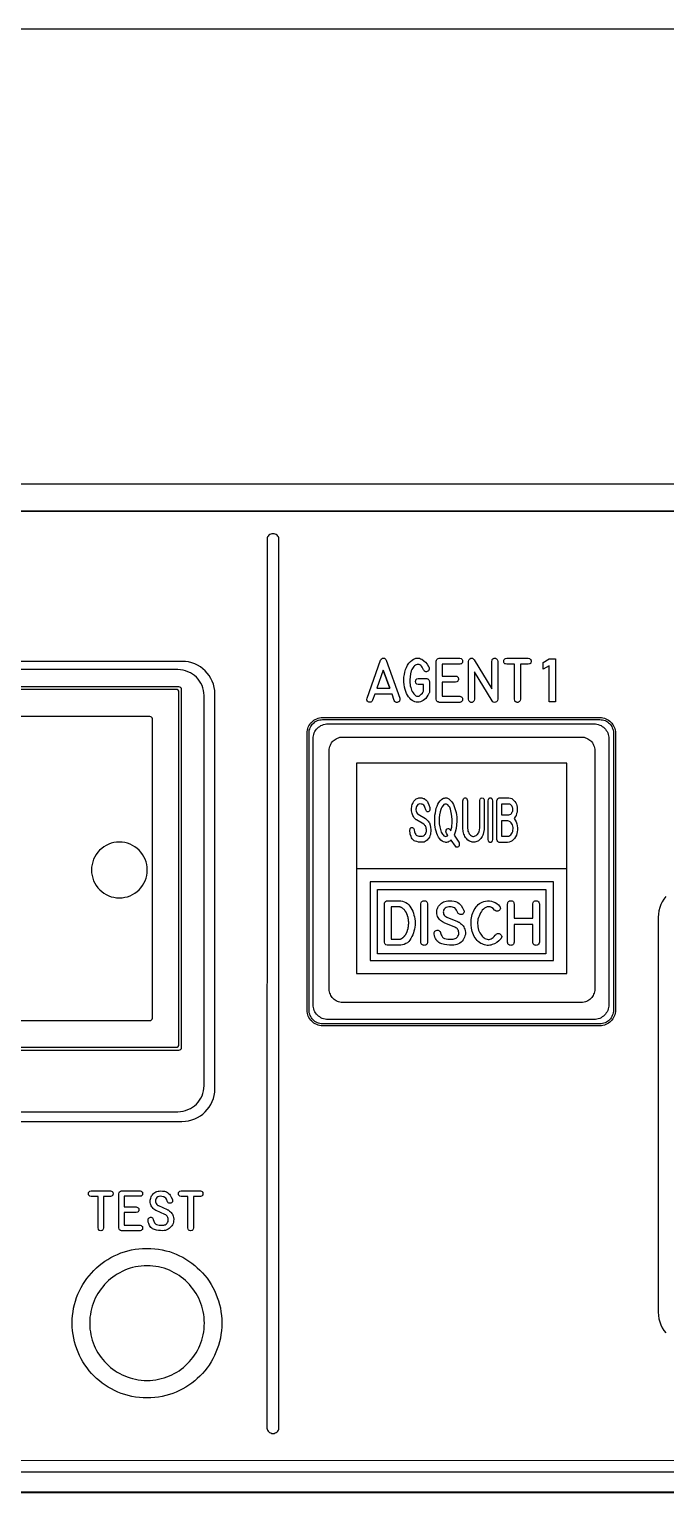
# Model space of a CAD drawing. Extents: x 361 to 684, y 82 to 686.
# Drawn here: x 539 to 587.4, y 574.2 to 685.6 of the extents above; entities that cross this region are included whole.
import ezdxf

# ---------------------------------------------------------------- set-up
doc = ezdxf.new("R2010")
doc.units = 0
for name, color, linetype in [('_BACKPANEL', 5, 'CONTINUOUS'), ('_ENGRAVING', 105, 'CONTINUOUS'), ('_LABELS', 30, 'CONTINUOUS'), ('_TOPLAYER', 1, 'CONTINUOUS')]:
    doc.layers.add(name, color=color, linetype=linetype)

msp = doc.modelspace()

# ---------------------------------------------------------------- linework, layer by layer
at = {"layer": '_BACKPANEL'}
for points in [[(361.5, 685.6), (361.5, 682.14), (361.5, 675.22), (361.5, 661.38), (361.5, 657.92), (361.5, 651), (683.83, 651), (683.83, 657.92), (683.83, 661.38), (683.83, 675.22), (683.83, 682.14), (683.83, 685.6)], [(683.84, 648.93), (683.84, 644.26), (683.84, 634.92), (683.84, 625.58), (683.84, 583.57), (683.84, 574.23), (361.5, 574.23), (361.5, 583.57), (361.5, 625.58), (361.5, 634.92), (361.5, 644.26), (361.5, 648.93)], [(498.84, 610.34), (498.85, 610.27), (498.89, 610.22), (498.95, 610.18), (499.02, 610.17), (548.15, 610.17), (548.23, 610.18), (548.28, 610.22), (548.32, 610.27), (548.34, 610.34), (548.34, 633.13), (548.32, 633.2), (548.28, 633.25), (548.23, 633.28), (548.15, 633.3), (499.02, 633.3), (498.95, 633.28), (498.89, 633.25), (498.85, 633.2), (498.84, 633.13)], [(561.29, 633.07), (582.39, 633.07), (582.49, 633.06), (582.59, 633.05), (582.69, 633.02), (582.79, 632.99), (582.88, 632.95), (582.96, 632.89), (583.04, 632.83), (583.11, 632.77), (583.18, 632.7), (583.24, 632.62), (583.29, 632.53), (583.33, 632.44), (583.37, 632.35), (583.39, 632.25), (583.41, 632.15), (583.41, 632.04), (583.41, 610.95), (583.41, 610.84), (583.39, 610.74), (583.37, 610.64), (583.33, 610.55), (583.29, 610.46), (583.24, 610.37), (583.18, 610.29), (583.11, 610.22), (583.04, 610.15), (582.96, 610.09), (582.88, 610.04), (582.79, 610), (582.69, 609.96), (582.59, 609.94), (582.49, 609.92), (582.39, 609.92), (561.29, 609.92), (561.18, 609.92), (561.08, 609.94), (560.98, 609.96), (560.89, 610), (560.8, 610.04), (560.71, 610.09), (560.64, 610.15), (560.56, 610.22), (560.5, 610.29), (560.44, 610.37), (560.39, 610.46), (560.34, 610.55), (560.31, 610.64), (560.28, 610.74), (560.27, 610.84), (560.26, 610.95), (560.26, 632.04), (560.27, 632.15), (560.28, 632.25), (560.31, 632.35), (560.34, 632.44), (560.39, 632.53), (560.44, 632.62), (560.5, 632.7), (560.56, 632.77), (560.64, 632.83), (560.71, 632.89), (560.8, 632.95), (560.89, 632.99), (560.98, 633.02), (561.08, 633.05), (561.18, 633.06)], [(552.3, 587.14), (552.29, 587.36), (552.28, 587.58), (552.25, 587.8), (552.21, 588.02), (552.16, 588.23), (552.1, 588.44), (552.03, 588.64), (551.95, 588.84), (551.87, 589.03), (551.77, 589.22), (551.67, 589.4), (551.55, 589.58), (551.43, 589.75), (551.3, 589.91), (551.16, 590.07), (551.02, 590.22), (550.87, 590.37), (550.71, 590.51), (550.54, 590.63), (550.37, 590.76), (550.2, 590.87), (550.01, 590.97), (549.83, 591.07), (549.63, 591.16), (549.43, 591.24), (549.23, 591.31), (549.02, 591.36), (548.81, 591.41), (548.6, 591.45), (548.38, 591.48), (548.16, 591.5), (547.93, 591.5), (547.71, 591.5), (547.49, 591.48), (547.27, 591.45), (547.06, 591.41), (546.84, 591.36), (546.64, 591.31), (546.43, 591.24), (546.24, 591.16), (546.04, 591.07), (545.86, 590.97), (545.67, 590.87), (545.5, 590.76), (545.32, 590.63), (545.16, 590.51), (545, 590.37), (544.85, 590.22), (544.71, 590.07), (544.57, 589.91), (544.44, 589.75), (544.32, 589.58), (544.2, 589.4), (544.1, 589.22), (544, 589.03), (543.92, 588.84), (543.84, 588.64), (543.77, 588.44), (543.71, 588.23), (543.66, 588.02), (543.62, 587.8), (543.59, 587.59), (543.58, 587.36), (543.57, 587.14), (543.58, 586.92), (543.59, 586.69), (543.62, 586.48), (543.66, 586.26), (543.71, 586.05), (543.77, 585.84), (543.84, 585.64), (543.92, 585.44), (544, 585.25), (544.1, 585.06), (544.2, 584.88), (544.32, 584.7), (544.44, 584.53), (544.57, 584.37), (544.71, 584.21), (544.85, 584.06), (545, 583.91), (545.16, 583.77), (545.32, 583.64), (545.5, 583.52), (545.67, 583.41), (545.86, 583.3), (546.04, 583.21), (546.24, 583.12), (546.43, 583.04), (546.64, 582.97), (546.84, 582.92), (547.06, 582.87), (547.27, 582.83), (547.49, 582.8), (547.71, 582.78), (547.93, 582.78), (548.16, 582.78), (548.38, 582.8), (548.6, 582.83), (548.81, 582.87), (549.02, 582.92), (549.23, 582.97), (549.43, 583.04), (549.63, 583.12), (549.83, 583.21), (550.01, 583.3), (550.2, 583.41), (550.37, 583.52), (550.54, 583.64), (550.71, 583.77), (550.87, 583.91), (551.02, 584.06), (551.16, 584.21), (551.3, 584.37), (551.43, 584.53), (551.55, 584.7), (551.66, 584.88), (551.77, 585.06), (551.87, 585.25), (551.95, 585.44), (552.03, 585.64), (552.1, 585.84), (552.16, 586.05), (552.21, 586.26), (552.25, 586.48), (552.27, 586.69), (552.29, 586.92), (552.3, 587.14)]]:
    msp.add_lwpolyline(points, close=True, dxfattribs=at)
at = {"layer": '_ENGRAVING'}
for points in [[(557.52, 647.21), (557.52, 647.21), (557.43, 647.2), (557.34, 647.18), (557.27, 647.14), (557.2, 647.09), (557.15, 647.03), (557.1, 646.97), (557.08, 646.89), (557.07, 646.81), (557.07, 646.81), (557.06, 579.14), (557.06, 579.14), (557.07, 579.06), (557.1, 578.99), (557.14, 578.92), (557.19, 578.86), (557.26, 578.81), (557.34, 578.78), (557.42, 578.75), (557.51, 578.74), (557.51, 578.74), (557.6, 578.75), (557.69, 578.78), (557.76, 578.81), (557.83, 578.86), (557.88, 578.92), (557.93, 578.99), (557.95, 579.06), (557.96, 579.14), (557.96, 579.14), (557.97, 646.81), (557.97, 646.81), (557.96, 646.89), (557.93, 646.97), (557.89, 647.03), (557.84, 647.09), (557.77, 647.14), (557.69, 647.18), (557.61, 647.2)], [(564.67, 634.7), (565.19, 636.14), (565.7, 637.59), (565.74, 637.65), (565.78, 637.7), (565.84, 637.73), (565.91, 637.74), (565.99, 637.73), (566.05, 637.7), (566.09, 637.65), (566.13, 637.59), (567.16, 634.69), (567.17, 634.58), (567.16, 634.54), (567.15, 634.5), (567.13, 634.46), (567.1, 634.43), (567.06, 634.41), (567.02, 634.39), (566.97, 634.38), (566.93, 634.37), (566.89, 634.38), (566.85, 634.39), (566.82, 634.41), (566.79, 634.44), (566.73, 634.53), (566.57, 635), (565.26, 635), (565.09, 634.54), (565.04, 634.45), (565.01, 634.42), (564.97, 634.4), (564.93, 634.39), (564.89, 634.39), (564.85, 634.39), (564.8, 634.4), (564.76, 634.42), (564.72, 634.45), (564.69, 634.48), (564.67, 634.51), (564.66, 634.55), (564.66, 634.6)], [(568.57, 635.73), (568.56, 635.73), (568.47, 635.76), (568.44, 635.78), (568.41, 635.8), (568.39, 635.84), (568.38, 635.87), (568.36, 635.96), (568.38, 636.05), (568.39, 636.09), (568.41, 636.12), (568.44, 636.15), (568.47, 636.17), (568.56, 636.19), (568.57, 636.19), (568.59, 636.19), (569.18, 636.19), (569.23, 636.19), (569.27, 636.18), (569.31, 636.16), (569.34, 636.13), (569.37, 636.09), (569.39, 636.05), (569.4, 636.01), (569.41, 635.96), (569.41, 635.13), (569.39, 635.09), (569.38, 635.06), (569.37, 635.04), (569.35, 635.01), (569.34, 634.99), (569.33, 634.96), (569.32, 634.94), (569.3, 634.92), (569.22, 634.79), (569.14, 634.68), (569.05, 634.59), (568.95, 634.51), (568.85, 634.46), (568.75, 634.42), (568.64, 634.39), (568.53, 634.39), (568.41, 634.4), (568.3, 634.42), (568.2, 634.47), (568.1, 634.53), (568.01, 634.6), (567.92, 634.69), (567.83, 634.8), (567.75, 634.92), (567.68, 635.05), (567.62, 635.2), (567.57, 635.36), (567.53, 635.54), (567.5, 635.73), (567.48, 635.92), (567.48, 636.11), (567.48, 636.3), (567.51, 636.49), (567.54, 636.68), (567.59, 636.87), (567.66, 637.04), (567.74, 637.21), (567.85, 637.36), (567.97, 637.49), (568.11, 637.6), (568.2, 637.66), (568.29, 637.7), (568.38, 637.73), (568.47, 637.74), (568.56, 637.74), (568.65, 637.73), (568.74, 637.7), (568.83, 637.66), (568.99, 637.55), (569.13, 637.43), (569.25, 637.28), (569.35, 637.11), (569.36, 637.09), (569.37, 637.06), (569.39, 637.04), (569.4, 636.96), (569.4, 636.9), (569.38, 636.84), (569.34, 636.78), (569.3, 636.74), (569.25, 636.72), (569.19, 636.71), (569.14, 636.71), (569.09, 636.73), (569.04, 636.76), (569.01, 636.8), (568.97, 636.85), (568.92, 636.96), (568.87, 637.05), (568.82, 637.13), (568.76, 637.19), (568.69, 637.23), (568.63, 637.26), (568.56, 637.27), (568.49, 637.26), (568.42, 637.24), (568.35, 637.21), (568.29, 637.16), (568.23, 637.11), (568.17, 637.04), (568.13, 636.96), (568.08, 636.87), (568.04, 636.77), (567.98, 636.55), (567.94, 636.33), (567.92, 636.1), (567.93, 635.86), (567.94, 635.74), (567.96, 635.63), (567.99, 635.52), (568.02, 635.41), (568.06, 635.31), (568.11, 635.21), (568.17, 635.11), (568.24, 635.02), (568.33, 634.92), (568.38, 634.88), (568.43, 634.86), (568.48, 634.84), (568.53, 634.84), (568.58, 634.84), (568.63, 634.86), (568.72, 634.92), (568.8, 634.99), (568.88, 635.08), (568.94, 635.2), (568.96, 635.23), (568.96, 635.73)], [(571.72, 637.28), (570.38, 637.28), (570.38, 636.38), (571.4, 636.38), (571.5, 636.36), (571.54, 636.33), (571.57, 636.31), (571.6, 636.28), (571.61, 636.24), (571.62, 636.2), (571.63, 636.15), (571.62, 636.1), (571.61, 636.06), (571.59, 636.02), (571.57, 635.99), (571.54, 635.97), (571.5, 635.95), (571.4, 635.92), (570.38, 635.92), (570.38, 634.84), (571.72, 634.84), (571.82, 634.81), (571.85, 634.79), (571.89, 634.77), (571.91, 634.74), (571.93, 634.7), (571.94, 634.66), (571.94, 634.61), (571.94, 634.56), (571.93, 634.52), (571.91, 634.49), (571.89, 634.45), (571.85, 634.43), (571.82, 634.41), (571.72, 634.38), (570.16, 634.38), (570.07, 634.41), (570.03, 634.43), (570, 634.45), (569.98, 634.48), (569.96, 634.52), (569.93, 634.61), (569.93, 637.51), (569.96, 637.6), (569.98, 637.64), (570, 637.67), (570.04, 637.7), (570.07, 637.72), (570.16, 637.74), (571.72, 637.74), (571.82, 637.72), (571.85, 637.7), (571.89, 637.67), (571.91, 637.64), (571.93, 637.6), (571.94, 637.56), (571.94, 637.51), (571.94, 637.46), (571.93, 637.41), (571.91, 637.38), (571.89, 637.34), (571.85, 637.32), (571.81, 637.3)], [(574.61, 634.61), (574.6, 634.53), (574.57, 634.47), (574.52, 634.42), (574.45, 634.39), (574.37, 634.38), (574.3, 634.39), (574.24, 634.43), (574.19, 634.49), (572.84, 636.69), (572.84, 634.61), (572.82, 634.51), (572.79, 634.47), (572.77, 634.44), (572.74, 634.41), (572.7, 634.39), (572.66, 634.38), (572.62, 634.38), (572.57, 634.38), (572.53, 634.39), (572.49, 634.41), (572.46, 634.44), (572.44, 634.47), (572.42, 634.51), (572.39, 634.61), (572.39, 637.5), (572.41, 637.58), (572.44, 637.64), (572.5, 637.69), (572.56, 637.73), (572.63, 637.74), (572.7, 637.73), (572.75, 637.69), (572.81, 637.62), (574.16, 635.41), (574.16, 637.5), (574.18, 637.6), (574.2, 637.64), (574.23, 637.68), (574.26, 637.7), (574.3, 637.72), (574.34, 637.73), (574.39, 637.73), (574.44, 637.73), (574.48, 637.72), (574.52, 637.7), (574.55, 637.67), (574.57, 637.64), (574.59, 637.6), (574.61, 637.5)], [(575.89, 634.61), (575.89, 637.28), (575.3, 637.28), (575.2, 637.3), (575.16, 637.32), (575.13, 637.34), (575.1, 637.37), (575.09, 637.41), (575.08, 637.46), (575.07, 637.51), (575.08, 637.56), (575.09, 637.6), (575.1, 637.64), (575.13, 637.67), (575.16, 637.7), (575.2, 637.72), (575.3, 637.74), (576.93, 637.74), (577.03, 637.72), (577.06, 637.7), (577.09, 637.67), (577.12, 637.64), (577.14, 637.6), (577.15, 637.56), (577.15, 637.51), (577.15, 637.46), (577.14, 637.41), (577.12, 637.37), (577.1, 637.34), (577.06, 637.32), (577.03, 637.3), (576.93, 637.28), (576.34, 637.28), (576.34, 634.61), (576.31, 634.51), (576.29, 634.47), (576.26, 634.44), (576.23, 634.41), (576.19, 634.39), (576.15, 634.38), (576.1, 634.38), (576.06, 634.39), (576.01, 634.4), (575.98, 634.41), (575.95, 634.44), (575.92, 634.47), (575.91, 634.51)], [(579.02, 634.43), (578.53, 634.43), (578.53, 637.17), (578.07, 636.91), (578.07, 637.41), (578.53, 637.7), (579.02, 637.7)], [(566.4, 635.46), (565.91, 636.83), (565.42, 635.46)], [(565.91, 636.83), (566.4, 635.46)], [(561.3, 633.22), (582.38, 633.22), (582.5, 633.22), (582.62, 633.2), (582.73, 633.17), (582.84, 633.13), (582.94, 633.08), (583.04, 633.02), (583.13, 632.95), (583.22, 632.87), (583.29, 632.79), (583.36, 632.7), (583.42, 632.6), (583.47, 632.5), (583.51, 632.39), (583.54, 632.27), (583.56, 632.15), (583.57, 632.03), (583.57, 610.96), (583.56, 610.83), (583.54, 610.72), (583.51, 610.6), (583.47, 610.49), (583.42, 610.39), (583.36, 610.29), (583.29, 610.2), (583.22, 610.11), (583.13, 610.04), (583.04, 609.97), (582.94, 609.91), (582.84, 609.86), (582.73, 609.82), (582.62, 609.79), (582.5, 609.77), (582.38, 609.77), (561.3, 609.77), (561.18, 609.77), (561.06, 609.79), (560.94, 609.82), (560.84, 609.86), (560.73, 609.91), (560.63, 609.97), (560.54, 610.04), (560.46, 610.11), (560.38, 610.2), (560.31, 610.29), (560.25, 610.39), (560.2, 610.49), (560.16, 610.6), (560.13, 610.72), (560.12, 610.83), (560.11, 610.96), (560.11, 632.03), (560.12, 632.15), (560.13, 632.27), (560.16, 632.39), (560.2, 632.5), (560.25, 632.6), (560.31, 632.7), (560.38, 632.79), (560.46, 632.87), (560.54, 632.95), (560.63, 633.02), (560.73, 633.08), (560.84, 633.13), (560.94, 633.17), (561.06, 633.2), (561.18, 633.22)], [(561.71, 632.74), (581.92, 632.74), (582.04, 632.74), (582.15, 632.72), (582.26, 632.69), (582.37, 632.65), (582.47, 632.61), (582.56, 632.55), (582.65, 632.48), (582.73, 632.41), (582.81, 632.33), (582.87, 632.24), (582.93, 632.15), (582.98, 632.05), (583.01, 631.94), (583.04, 631.83), (583.06, 631.72), (583.07, 631.6), (583.07, 611.39), (583.06, 611.27), (583.04, 611.16), (583.01, 611.05), (582.98, 610.94), (582.93, 610.84), (582.87, 610.75), (582.81, 610.66), (582.73, 610.58), (582.65, 610.5), (582.56, 610.44), (582.47, 610.38), (582.37, 610.33), (582.26, 610.3), (582.15, 610.27), (582.04, 610.25), (581.92, 610.24), (561.71, 610.24), (561.59, 610.25), (561.48, 610.27), (561.37, 610.3), (561.26, 610.33), (561.16, 610.38), (561.07, 610.44), (560.98, 610.5), (560.9, 610.58), (560.83, 610.66), (560.76, 610.75), (560.7, 610.84), (560.66, 610.94), (560.62, 611.05), (560.59, 611.16), (560.57, 611.27), (560.57, 611.39), (560.57, 631.6), (560.57, 631.72), (560.59, 631.83), (560.62, 631.94), (560.66, 632.05), (560.7, 632.15), (560.76, 632.24), (560.83, 632.33), (560.9, 632.41), (560.98, 632.48), (561.07, 632.55), (561.16, 632.61), (561.26, 632.65), (561.37, 632.69), (561.48, 632.72), (561.59, 632.74)], [(544.22, 594.38), (544.22, 596.78), (543.68, 596.78), (543.59, 596.8), (543.56, 596.82), (543.53, 596.84), (543.51, 596.87), (543.49, 596.91), (543.48, 596.99), (543.49, 597.07), (543.51, 597.11), (543.53, 597.14), (543.56, 597.16), (543.59, 597.18), (543.68, 597.2), (545.16, 597.2), (545.24, 597.18), (545.28, 597.16), (545.31, 597.14), (545.33, 597.11), (545.34, 597.08), (545.36, 596.99), (545.34, 596.9), (545.33, 596.87), (545.31, 596.84), (545.28, 596.82), (545.24, 596.8), (545.16, 596.78), (544.62, 596.78), (544.62, 594.38), (544.6, 594.29), (544.58, 594.25), (544.55, 594.22), (544.53, 594.2), (544.49, 594.18), (544.41, 594.17), (544.33, 594.18), (544.3, 594.2), (544.27, 594.22), (544.25, 594.25), (544.23, 594.29)], [(547.4, 596.79), (546.2, 596.79), (546.2, 595.98), (547.11, 595.98), (547.2, 595.95), (547.27, 595.91), (547.29, 595.88), (547.31, 595.85), (547.32, 595.77), (547.31, 595.69), (547.29, 595.65), (547.27, 595.62), (547.2, 595.58), (547.11, 595.56), (546.2, 595.56), (546.2, 594.59), (547.4, 594.59), (547.49, 594.56), (547.55, 594.52), (547.58, 594.49), (547.59, 594.46), (547.6, 594.38), (547.59, 594.3), (547.58, 594.26), (547.55, 594.24), (547.49, 594.19), (547.4, 594.17), (546, 594.17), (545.91, 594.19), (545.85, 594.23), (545.81, 594.3), (545.79, 594.38), (545.79, 596.99), (545.81, 597.08), (545.85, 597.14), (545.92, 597.18), (546, 597.2), (547.4, 597.2), (547.49, 597.18), (547.52, 597.16), (547.55, 597.14), (547.58, 597.11), (547.59, 597.08), (547.6, 596.99), (547.59, 596.91), (547.57, 596.87), (547.55, 596.84), (547.52, 596.82), (547.49, 596.8)], [(549.47, 595.78), (549.49, 595.77), (549.52, 595.76), (549.54, 595.75), (549.56, 595.73), (549.59, 595.72), (549.65, 595.67), (549.72, 595.61), (549.77, 595.55), (549.82, 595.49), (549.86, 595.42), (549.89, 595.35), (549.92, 595.27), (549.94, 595.18), (549.96, 595.05), (549.95, 594.91), (549.94, 594.81), (549.91, 594.72), (549.87, 594.63), (549.81, 594.54), (549.75, 594.46), (549.68, 594.39), (549.61, 594.33), (549.53, 594.28), (549.43, 594.23), (549.34, 594.2), (549.24, 594.18), (549.14, 594.17), (548.97, 594.18), (548.81, 594.2), (548.65, 594.22), (548.5, 594.26), (548.42, 594.29), (548.35, 594.32), (548.29, 594.37), (548.23, 594.42), (548.18, 594.49), (548.13, 594.56), (548.09, 594.64), (548.06, 594.73), (548.03, 594.83), (548.01, 594.94), (548.01, 594.99), (548.01, 595.04), (548.03, 595.08), (548.06, 595.13), (548.1, 595.16), (548.15, 595.18), (548.19, 595.19), (548.25, 595.19), (548.3, 595.17), (548.34, 595.14), (548.38, 595.1), (548.41, 595.04), (548.41, 595.03), (548.45, 594.89), (548.51, 594.77), (548.54, 594.73), (548.57, 594.69), (548.61, 594.67), (548.65, 594.65), (548.75, 594.62), (548.86, 594.6), (548.99, 594.59), (549.14, 594.59), (549.2, 594.59), (549.27, 594.61), (549.32, 594.63), (549.38, 594.66), (549.42, 594.7), (549.46, 594.74), (549.5, 594.8), (549.53, 594.86), (549.54, 594.92), (549.55, 594.99), (549.55, 595.05), (549.54, 595.11), (549.52, 595.18), (549.49, 595.23), (549.46, 595.29), (549.41, 595.33), (549.37, 595.37), (549.3, 595.4), (548.63, 595.7), (548.61, 595.71), (548.53, 595.76), (548.46, 595.81), (548.4, 595.87), (548.34, 595.93), (548.3, 595.99), (548.26, 596.06), (548.22, 596.14), (548.2, 596.22), (548.18, 596.31), (548.17, 596.4), (548.17, 596.49), (548.19, 596.58), (548.21, 596.66), (548.24, 596.74), (548.28, 596.82), (548.34, 596.9), (548.4, 596.97), (548.46, 597.03), (548.53, 597.08), (548.61, 597.12), (548.68, 597.16), (548.77, 597.18), (548.86, 597.19), (548.95, 597.2), (549.11, 597.19), (549.26, 597.17), (549.33, 597.15), (549.41, 597.12), (549.49, 597.07), (549.57, 597.01), (549.63, 596.95), (549.69, 596.88), (549.78, 596.72), (549.86, 596.55), (549.87, 596.51), (549.88, 596.44), (549.86, 596.38), (549.82, 596.32), (549.79, 596.3), (549.75, 596.27), (549.71, 596.26), (549.67, 596.26), (549.63, 596.26), (549.58, 596.28), (549.55, 596.3), (549.52, 596.34), (549.49, 596.38), (549.41, 596.56), (549.36, 596.64), (549.29, 596.71), (549.23, 596.74), (549.16, 596.76), (549.07, 596.78), (548.93, 596.79), (548.84, 596.77), (548.76, 596.74), (548.69, 596.69), (548.64, 596.61), (548.61, 596.56), (548.59, 596.5), (548.58, 596.44), (548.58, 596.37), (548.6, 596.29), (548.63, 596.23), (548.68, 596.17), (548.73, 596.12), (548.75, 596.11), (548.76, 596.1), (548.78, 596.09), (548.8, 596.08)], [(551.05, 594.38), (551.05, 596.78), (550.52, 596.78), (550.43, 596.8), (550.4, 596.82), (550.37, 596.84), (550.35, 596.87), (550.33, 596.91), (550.32, 596.99), (550.33, 597.07), (550.35, 597.11), (550.37, 597.14), (550.4, 597.16), (550.43, 597.18), (550.52, 597.2), (551.99, 597.2), (552.08, 597.18), (552.12, 597.16), (552.14, 597.14), (552.17, 597.11), (552.18, 597.08), (552.19, 596.99), (552.18, 596.9), (552.17, 596.87), (552.14, 596.84), (552.12, 596.82), (552.08, 596.8), (551.99, 596.78), (551.46, 596.78), (551.46, 594.38), (551.44, 594.29), (551.42, 594.25), (551.39, 594.22), (551.36, 594.2), (551.33, 594.18), (551.25, 594.17), (551.17, 594.18), (551.14, 594.2), (551.11, 594.22), (551.09, 594.25), (551.07, 594.29)]]:
    msp.add_lwpolyline(points, close=True, dxfattribs=at)
for points in [[(497.08, 602.48), (550.59, 602.48), (550.85, 602.5), (551.1, 602.53), (551.34, 602.6), (551.57, 602.68), (551.78, 602.78), (551.99, 602.91), (552.18, 603.05), (552.36, 603.21), (552.52, 603.39), (552.67, 603.58), (552.79, 603.78), (552.9, 604), (552.98, 604.23), (553.04, 604.47), (553.08, 604.71), (553.09, 604.97), (553.09, 635.02), (553.08, 635.27), (553.04, 635.52), (552.98, 635.76), (552.9, 635.99), (552.79, 636.2), (552.67, 636.41), (552.52, 636.6), (552.36, 636.78), (552.18, 636.94), (551.99, 637.08), (551.78, 637.2), (551.57, 637.31), (551.34, 637.39), (551.1, 637.45), (550.85, 637.49), (550.59, 637.5), (497.08, 637.5)], [(497.27, 603.23), (550.27, 603.23), (550.48, 603.24), (550.68, 603.27), (550.87, 603.32), (551.05, 603.39), (551.23, 603.47), (551.39, 603.57), (551.55, 603.68), (551.69, 603.81), (551.82, 603.95), (551.93, 604.1), (552.03, 604.27), (552.12, 604.44), (552.18, 604.62), (552.23, 604.81), (552.26, 605), (552.27, 605.21), (552.27, 634.89), (552.26, 635.1), (552.23, 635.29), (552.18, 635.48), (552.12, 635.66), (552.03, 635.83), (551.93, 636), (551.82, 636.15), (551.69, 636.29), (551.55, 636.42), (551.39, 636.53), (551.23, 636.63), (551.05, 636.71), (550.87, 636.78), (550.68, 636.83), (550.48, 636.86), (550.27, 636.87), (497.27, 636.87)], [(587.4, 619.6), (587.26, 619.41), (587.13, 619.2), (587.03, 618.99), (586.94, 618.76), (586.88, 618.52), (586.85, 618.27), (586.83, 618.02), (586.83, 587.97), (586.85, 587.71), (586.88, 587.47), (586.94, 587.23), (587.03, 587), (587.13, 586.78), (587.26, 586.58), (587.4, 586.39)], [(514.32, 576.69), (678.32, 576.7), (678.41, 576.69), (678.49, 576.67), (678.57, 576.62), (678.63, 576.57), (678.69, 576.5), (678.73, 576.43), (678.76, 576.34), (678.77, 576.25), (678.76, 576.16), (678.73, 576.08), (678.69, 576), (678.63, 575.93), (678.57, 575.88), (678.49, 575.84), (678.41, 575.81), (678.32, 575.8), (514.32, 575.79)]]:
    msp.add_lwpolyline(points, dxfattribs=at)
at = {"layer": '_LABELS'}
for points in [[(496.81, 608.33, 0.414214), (497.01, 608.13), (550.16, 608.13, 0.414214), (550.36, 608.33), (550.36, 635.16, 0.414214), (550.16, 635.36), (497.01, 635.36, 0.414214), (496.81, 635.16)], [(545.83, 623.75, 0.414214), (543.71, 621.62, 0.414214), (545.83, 619.5, 0.414214), (547.95, 621.62, 0.414214)]]:
    msp.add_lwpolyline(points, format="xyb", close=True, dxfattribs=at)
for points in [[(579.88, 613.74), (579.88, 629.74), (563.88, 629.74), (563.88, 613.74)], [(569.12, 625.53), (569.14, 625.51), (569.16, 625.5), (569.18, 625.48), (569.2, 625.47), (569.22, 625.45), (569.28, 625.4), (569.33, 625.33), (569.37, 625.27), (569.41, 625.2), (569.47, 625.04), (569.51, 624.86), (569.53, 624.71), (569.52, 624.55), (569.51, 624.44), (569.49, 624.33), (569.45, 624.23), (569.41, 624.13), (569.36, 624.04), (569.3, 623.96), (569.24, 623.9), (569.17, 623.84), (569.09, 623.79), (569.01, 623.75), (568.93, 623.73), (568.85, 623.73), (568.71, 623.73), (568.58, 623.75), (568.45, 623.78), (568.32, 623.82), (568.26, 623.85), (568.2, 623.89), (568.15, 623.94), (568.1, 624), (568.06, 624.08), (568.02, 624.16), (567.96, 624.35), (567.94, 624.46), (567.92, 624.58), (567.92, 624.64), (567.92, 624.69), (567.94, 624.74), (567.96, 624.79), (568, 624.83), (568.03, 624.85), (568.07, 624.86), (568.12, 624.86), (568.16, 624.84), (568.2, 624.81), (568.22, 624.76), (568.25, 624.7), (568.25, 624.68), (568.28, 624.52), (568.33, 624.4), (568.38, 624.31), (568.42, 624.28), (568.45, 624.25), (568.53, 624.22), (568.62, 624.2), (568.73, 624.19), (568.85, 624.19), (568.9, 624.2), (568.96, 624.21), (569, 624.23), (569.05, 624.27), (569.08, 624.31), (569.12, 624.36), (569.15, 624.42), (569.17, 624.5), (569.19, 624.56), (569.19, 624.63), (569.19, 624.71), (569.18, 624.78), (569.17, 624.85), (569.14, 624.91), (569.11, 624.97), (569.08, 625.02), (569.04, 625.06), (568.99, 625.1), (568.43, 625.44), (568.42, 625.45), (568.35, 625.5), (568.29, 625.56), (568.24, 625.62), (568.2, 625.69), (568.16, 625.76), (568.12, 625.84), (568.1, 625.92), (568.08, 626.01), (568.06, 626.12), (568.05, 626.22), (568.06, 626.32), (568.07, 626.42), (568.08, 626.51), (568.11, 626.6), (568.15, 626.69), (568.19, 626.77), (568.24, 626.85), (568.29, 626.92), (568.35, 626.98), (568.41, 627.03), (568.48, 627.06), (568.55, 627.09), (568.62, 627.11), (568.69, 627.11), (568.83, 627.11), (568.95, 627.07), (569.01, 627.05), (569.07, 627.02), (569.14, 626.97), (569.2, 626.9), (569.26, 626.83), (569.3, 626.75), (569.38, 626.57), (569.45, 626.38), (569.46, 626.34), (569.46, 626.26), (569.45, 626.19), (569.42, 626.13), (569.39, 626.1), (569.36, 626.07), (569.33, 626.06), (569.29, 626.06), (569.25, 626.06), (569.22, 626.08), (569.19, 626.11), (569.16, 626.15), (569.14, 626.2), (569.07, 626.39), (569.03, 626.48), (568.98, 626.56), (568.92, 626.6), (568.87, 626.62), (568.79, 626.64), (568.68, 626.65), (568.61, 626.63), (568.54, 626.6), (568.48, 626.54), (568.44, 626.46), (568.41, 626.39), (568.4, 626.33), (568.39, 626.26), (568.39, 626.19), (568.41, 626.1), (568.43, 626.02), (568.47, 625.96), (568.52, 625.9), (568.53, 625.89), (568.54, 625.88), (568.56, 625.87), (568.57, 625.86)], [(571.5, 625.34), (571.48, 625.05), (571.44, 624.77), (571.38, 624.51), (571.29, 624.26), (571.65, 623.75), (571.67, 623.71), (571.69, 623.67), (571.69, 623.62), (571.69, 623.57), (571.69, 623.51), (571.67, 623.47), (571.65, 623.43), (571.62, 623.39), (571.56, 623.36), (571.51, 623.35), (571.45, 623.37), (571.4, 623.43), (571.06, 623.9), (571.05, 623.9), (571.04, 623.89), (570.97, 623.82), (570.9, 623.78), (570.84, 623.75), (570.78, 623.73), (570.72, 623.72), (570.66, 623.72), (570.62, 623.73), (570.49, 623.76), (570.38, 623.82), (570.28, 623.9), (570.19, 624.01), (570.11, 624.13), (570.04, 624.27), (569.98, 624.41), (569.93, 624.57), (569.89, 624.72), (569.86, 624.89), (569.84, 625.06), (569.83, 625.24), (569.82, 625.43), (569.83, 625.61), (569.84, 625.79), (569.87, 625.97), (569.9, 626.15), (569.94, 626.32), (570, 626.47), (570.06, 626.63), (570.14, 626.76), (570.23, 626.88), (570.33, 626.98), (570.44, 627.06), (570.5, 627.08), (570.56, 627.1), (570.62, 627.11), (570.68, 627.11), (570.73, 627.11), (570.79, 627.09), (570.84, 627.06), (570.9, 627.03), (571, 626.94), (571.09, 626.84), (571.18, 626.73), (571.25, 626.6), (571.31, 626.46), (571.36, 626.31), (571.41, 626.15), (571.44, 625.99), (571.47, 625.83), (571.49, 625.67), (571.5, 625.5)], [(573.58, 624.84), (573.58, 624.8), (573.58, 624.71), (573.54, 624.47), (573.51, 624.36), (573.48, 624.27), (573.44, 624.18), (573.39, 624.1), (573.34, 624.02), (573.28, 623.96), (573.15, 623.85), (573.09, 623.81), (573.02, 623.78), (572.95, 623.76), (572.88, 623.74), (572.82, 623.73), (572.74, 623.73), (572.67, 623.74), (572.61, 623.76), (572.54, 623.78), (572.47, 623.81), (572.35, 623.9), (572.23, 624.02), (572.17, 624.09), (572.12, 624.17), (572.08, 624.26), (572.04, 624.35), (572.02, 624.45), (571.99, 624.56), (571.97, 624.8), (571.97, 624.84), (571.97, 626.88), (571.98, 626.97), (572.02, 627.04), (572.06, 627.09), (572.11, 627.11), (572.17, 627.11), (572.23, 627.08), (572.27, 627.03), (572.3, 626.97), (572.31, 626.88), (572.31, 624.84), (572.33, 624.66), (572.35, 624.58), (572.38, 624.51), (572.41, 624.44), (572.45, 624.37), (572.5, 624.32), (572.55, 624.27), (572.61, 624.23), (572.66, 624.2), (572.72, 624.18), (572.78, 624.18), (572.84, 624.19), (572.9, 624.21), (572.96, 624.24), (573.02, 624.29), (573.07, 624.33), (573.12, 624.39), (573.16, 624.45), (573.19, 624.52), (573.23, 624.67), (573.25, 624.84), (573.25, 626.88), (573.25, 626.92), (573.27, 627.01), (573.31, 627.07), (573.33, 627.09), (573.36, 627.1), (573.43, 627.11), (573.5, 627.09), (573.52, 627.07), (573.55, 627.04), (573.57, 626.97), (573.58, 626.88)], [(574.22, 623.95), (574.19, 623.85), (574.16, 623.77), (574.14, 623.75), (574.11, 623.73), (574.08, 623.72), (574.04, 623.72), (574.01, 623.72), (573.98, 623.73), (573.95, 623.75), (573.93, 623.77), (573.9, 623.85), (573.88, 623.95), (573.88, 626.88), (573.9, 626.98), (573.93, 627.05), (573.95, 627.08), (573.98, 627.1), (574.01, 627.11), (574.04, 627.11), (574.08, 627.11), (574.11, 627.1), (574.14, 627.08), (574.16, 627.05), (574.19, 626.98), (574.22, 626.88)], [(575.47, 627.11), (575.58, 627.09), (575.68, 627.05), (575.77, 626.99), (575.85, 626.92), (575.92, 626.83), (575.98, 626.74), (576.03, 626.64), (576.06, 626.53), (576.09, 626.41), (576.1, 626.29), (576.1, 626.16), (576.08, 626.03), (576.05, 625.91), (576.01, 625.78), (575.95, 625.67), (575.87, 625.55), (575.95, 625.42), (576.02, 625.28), (576.07, 625.13), (576.1, 624.98), (576.11, 624.82), (576.11, 624.67), (576.1, 624.53), (576.07, 624.39), (576.03, 624.26), (575.97, 624.14), (575.9, 624.03), (575.82, 623.93), (575.72, 623.85), (575.61, 623.79), (575.49, 623.74), (575.36, 623.72), (575.36, 623.72), (574.72, 623.72), (574.66, 623.75), (574.61, 623.79), (574.57, 623.86), (574.55, 623.95), (574.55, 626.88), (574.57, 626.97), (574.61, 627.04), (574.66, 627.09), (574.72, 627.11)], [(570.73, 624.38), (570.71, 624.41), (570.68, 624.47), (570.67, 624.54), (570.68, 624.6), (570.7, 624.66), (570.73, 624.72), (570.77, 624.76), (570.83, 624.78), (570.88, 624.78), (570.92, 624.76), (570.97, 624.71), (571.04, 624.61), (571.08, 624.74), (571.11, 624.88), (571.13, 625.02), (571.14, 625.16), (571.15, 625.45), (571.13, 625.73), (571.08, 625.99), (571.01, 626.26), (570.96, 626.39), (570.89, 626.49), (570.81, 626.57), (570.72, 626.62), (570.65, 626.64), (570.59, 626.63), (570.52, 626.6), (570.46, 626.54), (570.36, 626.39), (570.32, 626.31), (570.29, 626.23), (570.23, 626.04), (570.19, 625.83), (570.16, 625.6), (570.16, 625.37), (570.17, 625.13), (570.2, 624.91), (570.25, 624.7), (570.32, 624.51), (570.36, 624.43), (570.41, 624.36), (570.46, 624.29), (570.52, 624.23), (570.58, 624.19), (570.65, 624.18), (570.72, 624.19), (570.79, 624.22), (570.82, 624.24)], [(575.47, 626.64), (574.89, 626.64), (574.89, 625.82), (575.47, 625.82), (575.54, 625.84), (575.6, 625.87), (575.65, 625.92), (575.69, 625.97), (575.72, 626.04), (575.75, 626.1), (575.76, 626.17), (575.76, 626.24), (575.76, 626.32), (575.74, 626.38), (575.72, 626.45), (575.69, 626.51), (575.64, 626.56), (575.59, 626.6), (575.54, 626.63)], [(575.36, 624.19), (575.46, 624.2), (575.54, 624.24), (575.61, 624.3), (575.67, 624.37), (575.72, 624.46), (575.75, 624.55), (575.77, 624.65), (575.78, 624.75), (575.78, 624.85), (575.76, 624.95), (575.73, 625.05), (575.69, 625.14), (575.63, 625.22), (575.56, 625.29), (575.47, 625.33), (575.38, 625.36), (574.89, 625.36), (574.89, 624.19)], [(564.9, 620.73), (564.9, 620.58), (564.9, 614.73), (578.85, 614.73), (578.85, 620.73)], [(565.47, 620.13), (578.26, 620.13), (578.26, 615.23), (565.47, 615.23)], [(566.25, 619.28), (567.08, 619.28), (567.23, 619.27), (567.37, 619.25), (567.5, 619.21), (567.62, 619.15), (567.74, 619.08), (567.84, 618.98), (567.93, 618.88), (568.01, 618.75), (568.08, 618.62), (568.15, 618.48), (568.2, 618.34), (568.24, 618.19), (568.28, 618.05), (568.3, 617.9), (568.32, 617.74), (568.32, 617.58), (568.32, 617.43), (568.3, 617.27), (568.28, 617.12), (568.24, 616.97), (568.2, 616.83), (568.15, 616.69), (568.08, 616.55), (568.01, 616.42), (567.93, 616.29), (567.84, 616.19), (567.74, 616.09), (567.62, 616.02), (567.5, 615.96), (567.37, 615.92), (567.23, 615.9), (567.08, 615.89), (566.25, 615.89), (566.25, 615.89), (566.25, 615.89), (566.19, 615.9), (566.11, 615.93), (566.05, 615.97), (566.02, 616.04), (566, 616.12), (566, 616.12), (566, 619.05), (566, 619.06), (566.01, 619.11), (566.02, 619.15), (566.05, 619.18), (566.08, 619.22), (566.12, 619.25), (566.16, 619.27), (566.2, 619.28), (566.25, 619.28)], [(569.27, 616.12), (569.24, 616.01), (569.22, 615.97), (569.19, 615.94), (569.16, 615.92), (569.12, 615.9), (569.07, 615.89), (569.02, 615.88), (568.97, 615.89), (568.93, 615.9), (568.89, 615.92), (568.85, 615.94), (568.82, 615.97), (568.8, 616.01), (568.77, 616.12), (568.77, 619.05), (568.8, 619.15), (568.82, 619.19), (568.85, 619.22), (568.89, 619.25), (568.93, 619.27), (568.97, 619.28), (569.02, 619.28), (569.07, 619.28), (569.12, 619.27), (569.16, 619.25), (569.19, 619.22), (569.22, 619.19), (569.24, 619.15), (569.27, 619.05)], [(571.55, 617.69), (571.58, 617.68), (571.61, 617.67), (571.64, 617.65), (571.67, 617.64), (571.7, 617.62), (571.78, 617.56), (571.86, 617.5), (571.92, 617.44), (571.98, 617.36), (572.03, 617.29), (572.07, 617.2), (572.11, 617.12), (572.13, 617.02), (572.15, 616.87), (572.15, 616.72), (572.12, 616.61), (572.09, 616.5), (572.04, 616.4), (571.98, 616.3), (571.9, 616.21), (571.82, 616.13), (571.73, 616.06), (571.62, 616.01), (571.51, 615.96), (571.39, 615.92), (571.27, 615.9), (571.15, 615.89), (570.95, 615.9), (570.75, 615.92), (570.56, 615.95), (570.37, 615.99), (570.28, 616.02), (570.2, 616.06), (570.12, 616.11), (570.05, 616.17), (569.99, 616.24), (569.93, 616.32), (569.88, 616.42), (569.84, 616.52), (569.81, 616.63), (569.78, 616.75), (569.77, 616.81), (569.78, 616.86), (569.81, 616.91), (569.84, 616.96), (569.89, 617), (569.94, 617.02), (570, 617.03), (570.07, 617.03), (570.13, 617.01), (570.18, 616.97), (570.23, 616.93), (570.26, 616.87), (570.27, 616.85), (570.32, 616.69), (570.35, 616.62), (570.38, 616.56), (570.42, 616.51), (570.46, 616.47), (570.51, 616.44), (570.56, 616.42), (570.68, 616.39), (570.81, 616.37), (570.97, 616.36), (571.15, 616.36), (571.23, 616.36), (571.31, 616.38), (571.38, 616.4), (571.44, 616.43), (571.5, 616.48), (571.55, 616.53), (571.59, 616.59), (571.62, 616.66), (571.65, 616.73), (571.66, 616.8), (571.66, 616.87), (571.64, 616.95), (571.62, 617.02), (571.58, 617.08), (571.54, 617.14), (571.49, 617.19), (571.43, 617.23), (571.35, 617.27), (570.54, 617.6), (570.51, 617.62), (570.41, 617.67), (570.33, 617.73), (570.25, 617.79), (570.18, 617.86), (570.13, 617.93), (570.08, 618.01), (570.04, 618.09), (570.01, 618.18), (569.99, 618.29), (569.98, 618.39), (569.98, 618.49), (569.99, 618.59), (570.02, 618.68), (570.06, 618.77), (570.11, 618.86), (570.18, 618.95), (570.25, 619.02), (570.33, 619.09), (570.41, 619.15), (570.5, 619.2), (570.6, 619.23), (570.7, 619.26), (570.81, 619.28), (570.92, 619.28), (571.12, 619.28), (571.3, 619.25), (571.39, 619.22), (571.48, 619.19), (571.58, 619.14), (571.67, 619.08), (571.75, 619), (571.82, 618.92), (571.93, 618.74), (572.03, 618.55), (572.05, 618.51), (572.05, 618.43), (572.03, 618.36), (571.99, 618.3), (571.95, 618.27), (571.9, 618.24), (571.85, 618.23), (571.8, 618.23), (571.75, 618.23), (571.7, 618.25), (571.65, 618.28), (571.61, 618.32), (571.58, 618.37), (571.48, 618.56), (571.42, 618.65), (571.34, 618.73), (571.26, 618.77), (571.18, 618.79), (571.07, 618.81), (570.9, 618.82), (570.79, 618.8), (570.69, 618.77), (570.61, 618.71), (570.54, 618.63), (570.5, 618.56), (570.48, 618.5), (570.47, 618.43), (570.48, 618.36), (570.5, 618.27), (570.54, 618.19), (570.59, 618.13), (570.66, 618.07), (570.68, 618.06), (570.7, 618.05), (570.72, 618.04), (570.74, 618.03)], [(574.86, 616.42), (574.85, 616.4), (574.84, 616.38), (574.83, 616.37), (574.7, 616.23), (574.55, 616.11), (574.38, 616.01), (574.2, 615.94), (574.1, 615.91), (574, 615.89), (573.9, 615.88), (573.81, 615.88), (573.71, 615.9), (573.61, 615.92), (573.52, 615.95), (573.42, 615.99), (573.32, 616.04), (573.22, 616.11), (573.12, 616.18), (573.04, 616.26), (572.96, 616.36), (572.89, 616.46), (572.83, 616.57), (572.77, 616.69), (572.68, 616.94), (572.62, 617.19), (572.59, 617.45), (572.59, 617.72), (572.6, 617.85), (572.62, 617.98), (572.65, 618.11), (572.68, 618.23), (572.72, 618.35), (572.77, 618.47), (572.83, 618.59), (572.89, 618.7), (572.97, 618.81), (573.04, 618.9), (573.13, 618.99), (573.23, 619.06), (573.33, 619.13), (573.44, 619.18), (573.56, 619.23), (573.68, 619.26), (573.83, 619.28), (573.98, 619.28), (574.13, 619.25), (574.27, 619.21), (574.41, 619.14), (574.54, 619.06), (574.66, 618.98), (574.76, 618.87), (574.77, 618.86), (574.8, 618.81), (574.81, 618.76), (574.82, 618.7), (574.8, 618.64), (574.77, 618.59), (574.73, 618.55), (574.68, 618.52), (574.62, 618.5), (574.56, 618.49), (574.49, 618.5), (574.43, 618.53), (574.37, 618.57), (574.26, 618.69), (574.14, 618.76), (574.08, 618.79), (574.03, 618.81), (573.97, 618.82), (573.92, 618.82), (573.81, 618.81), (573.71, 618.77), (573.61, 618.72), (573.53, 618.65), (573.44, 618.57), (573.37, 618.47), (573.3, 618.36), (573.24, 618.24), (573.19, 618.12), (573.14, 618), (573.11, 617.89), (573.1, 617.78), (573.08, 617.66), (573.08, 617.54), (573.09, 617.41), (573.1, 617.29), (573.13, 617.17), (573.16, 617.05), (573.21, 616.94), (573.26, 616.83), (573.32, 616.74), (573.38, 616.66), (573.44, 616.59), (573.5, 616.52), (573.57, 616.47), (573.64, 616.42), (573.72, 616.39), (573.8, 616.36), (573.88, 616.34), (573.96, 616.34), (574.04, 616.35), (574.12, 616.38), (574.19, 616.43), (574.27, 616.49), (574.35, 616.56), (574.43, 616.65), (574.46, 616.69), (574.5, 616.73), (574.54, 616.76), (574.59, 616.78), (574.63, 616.79), (574.68, 616.79), (574.72, 616.78), (574.77, 616.76), (574.81, 616.73), (574.85, 616.69), (574.88, 616.66), (574.91, 616.62), (574.92, 616.58), (574.92, 616.54), (574.91, 616.5), (574.89, 616.46)], [(575.36, 616.12), (575.36, 619.05), (575.37, 619.1), (575.39, 619.15), (575.41, 619.19), (575.44, 619.22), (575.48, 619.25), (575.52, 619.27), (575.56, 619.28), (575.62, 619.28), (575.67, 619.28), (575.71, 619.27), (575.75, 619.25), (575.79, 619.22), (575.81, 619.19), (575.83, 619.15), (575.85, 619.1), (575.86, 619.05), (575.86, 617.95), (577.28, 617.95), (577.28, 619.05), (577.31, 619.15), (577.33, 619.19), (577.36, 619.22), (577.39, 619.25), (577.43, 619.27), (577.48, 619.28), (577.53, 619.28), (577.58, 619.28), (577.62, 619.27), (577.66, 619.25), (577.7, 619.22), (577.73, 619.19), (577.75, 619.15), (577.78, 619.05), (577.78, 616.12), (577.75, 616.01), (577.73, 615.97), (577.7, 615.94), (577.66, 615.92), (577.62, 615.9), (577.58, 615.89), (577.53, 615.88), (577.48, 615.89), (577.43, 615.9), (577.39, 615.92), (577.36, 615.94), (577.33, 615.97), (577.31, 616.01), (577.28, 616.12), (577.28, 617.48), (575.86, 617.48), (575.86, 616.12), (575.85, 616.06), (575.83, 616.02), (575.81, 615.98), (575.79, 615.94), (575.75, 615.92), (575.71, 615.9), (575.67, 615.89), (575.62, 615.88), (575.56, 615.89), (575.52, 615.9), (575.48, 615.92), (575.44, 615.94), (575.41, 615.97), (575.39, 616.01), (575.37, 616.06)], [(567.08, 616.35), (567.09, 616.35), (567.1, 616.35), (567.1, 616.36), (567.11, 616.36), (567.12, 616.36), (567.13, 616.36), (567.14, 616.36), (567.15, 616.36), (567.15, 616.36), (567.16, 616.36), (567.18, 616.36), (567.18, 616.37), (567.19, 616.37), (567.2, 616.37), (567.21, 616.37), (567.22, 616.38), (567.23, 616.38), (567.24, 616.39), (567.26, 616.39), (567.27, 616.4), (567.28, 616.4), (567.29, 616.41), (567.31, 616.42), (567.31, 616.42), (567.32, 616.43), (567.34, 616.44), (567.35, 616.44), (567.36, 616.45), (567.36, 616.45), (567.37, 616.46), (567.38, 616.46), (567.39, 616.47), (567.41, 616.48), (567.42, 616.49), (567.43, 616.5), (567.44, 616.51), (567.44, 616.52), (567.45, 616.52), (567.47, 616.54), (567.47, 616.54), (567.48, 616.55), (567.49, 616.56), (567.5, 616.57), (567.51, 616.59), (567.53, 616.6), (567.54, 616.62), (567.55, 616.63), (567.56, 616.64), (567.57, 616.65), (567.57, 616.66), (567.58, 616.67), (567.59, 616.68), (567.6, 616.7), (567.61, 616.71), (567.62, 616.72), (567.62, 616.73), (567.63, 616.74), (567.64, 616.77), (567.65, 616.78), (567.66, 616.79), (567.66, 616.8), (567.67, 616.81), (567.67, 616.83), (567.68, 616.84), (567.69, 616.86), (567.7, 616.89), (567.71, 616.9), (567.72, 616.92), (567.72, 616.93), (567.73, 616.94), (567.73, 616.97), (567.74, 616.98), (567.75, 617), (567.75, 617.03), (567.76, 617.06), (567.77, 617.07), (567.77, 617.09), (567.78, 617.1), (567.78, 617.12), (567.78, 617.13), (567.79, 617.14), (567.79, 617.18), (567.8, 617.19), (567.8, 617.21), (567.8, 617.22), (567.81, 617.24), (567.81, 617.27), (567.81, 617.28), (567.82, 617.3), (567.82, 617.33), (567.82, 617.34), (567.82, 617.36), (567.83, 617.39), (567.83, 617.42), (567.83, 617.46), (567.83, 617.49), (567.83, 617.5), (567.84, 617.52), (567.84, 617.54), (567.84, 617.55), (567.84, 617.57), (567.84, 617.58), (567.84, 617.6), (567.84, 617.62), (567.84, 617.63), (567.84, 617.65), (567.84, 617.66), (567.84, 617.68), (567.83, 617.71), (567.83, 617.74), (567.83, 617.78), (567.83, 617.81), (567.82, 617.84), (567.82, 617.86), (567.82, 617.87), (567.81, 617.9), (567.81, 617.92), (567.81, 617.93), (567.8, 617.96), (567.8, 618), (567.79, 618.03), (567.78, 618.05), (567.78, 618.07), (567.77, 618.08), (567.77, 618.1), (567.76, 618.11), (567.76, 618.14), (567.75, 618.17), (567.74, 618.18), (567.74, 618.2), (567.73, 618.22), (567.72, 618.25), (567.71, 618.26), (567.7, 618.28), (567.7, 618.29), (567.69, 618.3), (567.68, 618.33), (567.67, 618.35), (567.66, 618.38), (567.65, 618.39), (567.64, 618.4), (567.63, 618.42), (567.62, 618.44), (567.61, 618.45), (567.6, 618.46), (567.59, 618.48), (567.58, 618.49), (567.58, 618.5), (567.55, 618.54), (567.52, 618.58), (567.49, 618.61), (567.45, 618.64), (567.42, 618.67), (567.39, 618.7), (567.36, 618.72), (567.32, 618.74), (567.29, 618.76), (567.26, 618.78), (567.23, 618.79), (567.19, 618.8), (567.18, 618.8), (567.16, 618.81), (567.13, 618.81), (567.1, 618.81), (567.09, 618.81), (567.08, 618.81), (566.5, 618.81), (566.5, 616.35)]]:
    msp.add_lwpolyline(points, close=True, dxfattribs=at)
msp.add_lwpolyline([(563.88, 621.74), (579.88, 621.74)], dxfattribs=at)
at = {"layer": '_TOPLAYER'}
for points in [[(361.5, 651), (683.83, 651), (683.83, 685.6), (361.5, 685.6)], [(562.82, 631.74), (580.97, 631.74), (581.07, 631.73), (581.18, 631.72), (581.28, 631.69), (581.37, 631.66), (581.46, 631.61), (581.54, 631.56), (581.62, 631.5), (581.7, 631.44), (581.76, 631.37), (581.82, 631.29), (581.87, 631.2), (581.91, 631.11), (581.95, 631.02), (581.97, 630.92), (581.99, 630.82), (581.99, 630.71), (581.99, 612.56), (581.99, 612.46), (581.97, 612.36), (581.95, 612.26), (581.91, 612.16), (581.87, 612.07), (581.82, 611.99), (581.76, 611.91), (581.7, 611.84), (581.62, 611.77), (581.54, 611.71), (581.46, 611.66), (581.37, 611.62), (581.28, 611.58), (581.18, 611.56), (581.07, 611.54), (580.97, 611.54), (562.82, 611.54), (562.71, 611.54), (562.61, 611.56), (562.51, 611.58), (562.42, 611.62), (562.33, 611.66), (562.25, 611.71), (562.17, 611.77), (562.09, 611.84), (562.03, 611.91), (561.97, 611.99), (561.92, 612.07), (561.88, 612.16), (561.84, 612.26), (561.82, 612.36), (561.8, 612.46), (561.79, 612.56), (561.79, 630.71), (561.8, 630.82), (561.82, 630.92), (561.84, 631.02), (561.88, 631.11), (561.92, 631.2), (561.97, 631.29), (562.03, 631.37), (562.09, 631.44), (562.17, 631.5), (562.25, 631.56), (562.33, 631.61), (562.42, 631.66), (562.51, 631.69), (562.61, 631.72), (562.71, 631.73)], [(547.9, 592.83), (547.93, 592.83), (548.23, 592.82), (548.52, 592.8), (548.8, 592.77), (549.08, 592.72), (549.36, 592.65), (549.63, 592.58), (549.89, 592.49), (550.15, 592.39), (550.4, 592.27), (550.65, 592.15), (550.89, 592.01), (551.12, 591.86), (551.34, 591.7), (551.56, 591.53), (551.76, 591.35), (551.96, 591.17), (552.15, 590.97), (552.33, 590.76), (552.5, 590.55), (552.65, 590.32), (552.8, 590.09), (552.94, 589.85), (553.07, 589.61), (553.18, 589.36), (553.28, 589.1), (553.37, 588.83), (553.45, 588.56), (553.51, 588.29), (553.56, 588.01), (553.6, 587.72), (553.62, 587.43), (553.63, 587.14), (553.62, 586.85), (553.6, 586.56), (553.56, 586.27), (553.51, 585.99), (553.45, 585.72), (553.37, 585.44), (553.28, 585.18), (553.18, 584.92), (553.07, 584.67), (552.94, 584.42), (552.8, 584.19), (552.65, 583.95), (552.5, 583.73), (552.33, 583.52), (552.15, 583.31), (551.96, 583.11), (551.76, 582.92), (551.56, 582.75), (551.34, 582.58), (551.12, 582.42), (550.89, 582.27), (550.65, 582.13), (550.4, 582.01), (550.15, 581.89), (549.89, 581.79), (549.63, 581.7), (549.36, 581.63), (549.08, 581.56), (548.8, 581.51), (548.52, 581.48), (548.23, 581.45), (547.93, 581.45), (547.64, 581.45), (547.35, 581.48), (547.06, 581.51), (546.78, 581.56), (546.51, 581.63), (546.24, 581.7), (545.97, 581.79), (545.72, 581.89), (545.46, 582.01), (545.22, 582.13), (544.98, 582.27), (544.75, 582.42), (544.53, 582.58), (544.31, 582.75), (544.1, 582.92), (543.91, 583.11), (543.72, 583.31), (543.54, 583.52), (543.37, 583.73), (543.21, 583.96), (543.06, 584.19), (542.93, 584.42), (542.8, 584.67), (542.69, 584.92), (542.59, 585.18), (542.5, 585.45), (542.42, 585.72), (542.36, 585.99), (542.31, 586.27), (542.27, 586.56), (542.25, 586.85), (542.24, 587.14), (542.25, 587.43), (542.27, 587.72), (542.31, 588), (542.35, 588.28), (542.42, 588.56), (542.49, 588.82), (542.58, 589.09), (542.68, 589.35), (542.8, 589.6), (542.92, 589.84), (543.06, 590.08), (543.2, 590.31), (543.36, 590.53), (543.53, 590.75), (543.7, 590.95), (543.89, 591.15), (544.09, 591.34), (544.29, 591.52), (544.51, 591.69), (544.73, 591.85), (544.96, 591.99), (545.19, 592.13), (545.44, 592.26), (545.69, 592.37), (545.94, 592.48), (546.21, 592.57), (546.47, 592.64), (546.75, 592.71), (547.03, 592.76), (547.31, 592.8), (547.6, 592.82), (547.89, 592.83)]]:
    msp.add_lwpolyline(points, close=True, dxfattribs=at)
for points in [[(595.79, 648.93), (541.6, 648.93), (541.47, 648.93), (541.34, 648.93), (503.7, 648.93)], [(503.7, 574.3), (595.79, 574.3)]]:
    msp.add_lwpolyline(points, dxfattribs=at)
msp.add_lwpolyline([(496.61, 608.12, 0.414214), (496.81, 607.92), (550.36, 607.92, 0.414214), (550.56, 608.12), (550.56, 635.35, 0.414214), (550.36, 635.55), (496.81, 635.55, 0.414214), (496.61, 635.35)], format="xyb", close=True, dxfattribs=at)

doc.saveas('drawing.dxf')
